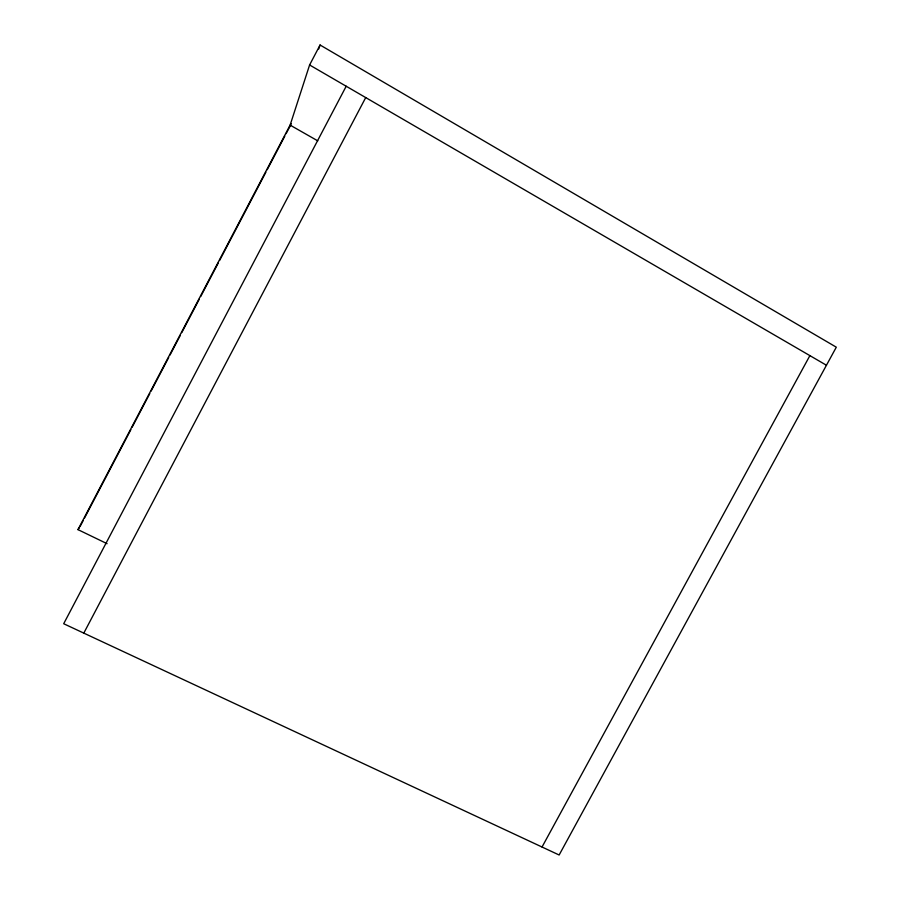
<?xml version="1.0" encoding="UTF-8"?>
<svg xmlns="http://www.w3.org/2000/svg" width="900" height="900" viewBox="0 0 900 900"><rect width="100%" height="100%" fill="white"/><g stroke="black" fill="none" stroke-linecap="round" stroke-linejoin="round"><path stroke-width="1.35" d="M289.361 127.451L309.6 64.98L320.074 45L836.303 347.186L559.136 855L63.697 623.734L346.196 86.242M318.724 48.983L320.074 45M107.078 543.69L77.974 529.627L290.115 125.123L317.767 140.85M79.999 526.658L83.261 520.436M84.566 517.95L130.871 429.649M132.176 427.162L149.782 393.593M151.088 391.095L168.705 357.525M170.01 355.039L180.439 335.137M181.744 332.651L199.361 299.07M200.666 296.584L218.273 263.002M219.578 260.516L265.882 172.226M267.188 169.74L284.805 136.159M286.099 133.672L291.285 123.784M83.801 633.116L365.715 97.582M542.036 847.012L809.887 355.624M77.974 529.627L79.324 527.648M309.6 64.98L826.447 365.243"/></g></svg>
